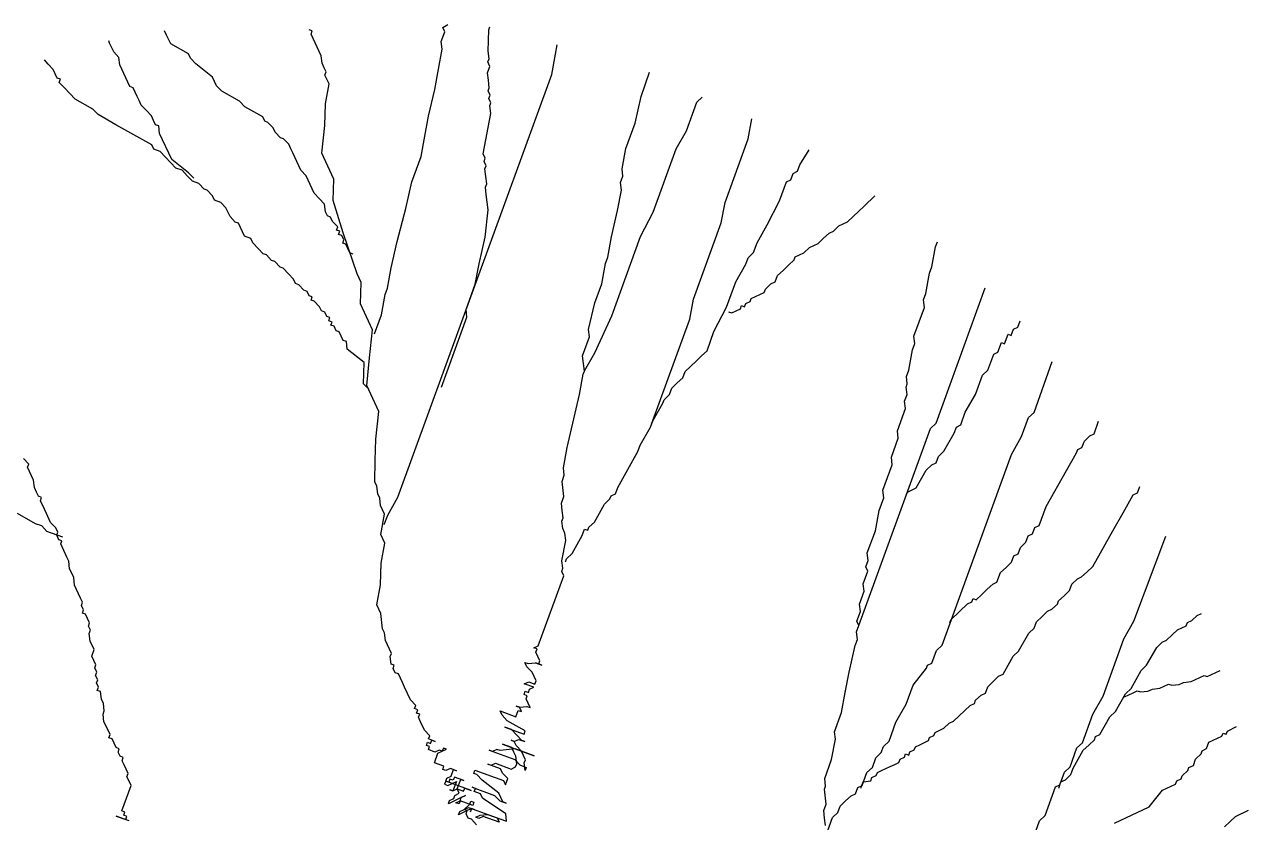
# Model space of a CAD drawing. Header units: inches. Extents: x -50945 to 250244, y -404780 to 18493.
# Drawn here: x 46518 to 47066, y -343671 to -343313 of the extents above; entities that cross this region are included whole.
import ezdxf

# ---------------------------------------------------------------- set-up
doc = ezdxf.new("R2010")
doc.units = ezdxf.units.IN
doc.header["$MEASUREMENT"] = 0
doc.linetypes.add('iGo户型优化31', pattern=[0.35, 0.25, -0.1])
doc.layers.add('iGo户型优化', color=7, linetype='Continuous')

# ---------------------------------------------------------------- blocks, each defined once
blk = doc.blocks.new('抖音iGo户型优化-0853')
at = {"layer": 'iGo户型优化', "color": 251, "ltscale": 100}
for p, q in [((-1169.9, -203447.8), (-1171.6, -203444.1)), ((-1047.2, -203444.2), (-1049.8, -203443.2)), ((-1048.1, -203446.9), (-1047.2, -203444.2)), ((-937.3, -203441.4), (-933.1, -203438.8)), ((-935.6, -203445.1), (-937.3, -203441.4)), ((-899.1, -203461.4), (-898.6, -203443.4)), ((-898.6, -203443.4), (-897.6, -203440.7)), ((-1217.9, -203454.6), (-1218.7, -203452.7)), ((-1214.5, -203461.9), (-1217.9, -203454.6)), ((-1166.5, -203455.1), (-1169.9, -203447.8)), ((-1043, -203457.9), (-1048.1, -203446.9)), ((-938.5, -203453.1), (-935.6, -203445.1)), ((-937.8, -203459.5), (-938.5, -203453.1)), ((-1210.1, -203466.5), (-1214.5, -203461.9)), ((-1151.5, -203463.6), (-1166.5, -203455.1)), ((-1149.8, -203467.2), (-1151.5, -203463.6)), ((-1041.3, -203461.5), (-1043, -203457.9)), ((-1039.6, -203465.2), (-1041.3, -203461.5)), ((-940.9, -203476.5), (-937.8, -203459.5)), ((-898.3, -203467.7), (-899.1, -203461.4)), ((-845.5, -203480.9), (-842.4, -203463.8)), ((-842.4, -203463.8), (-840.8, -203455.8)), ((-1269.7, -203472.1), (-1272.9, -203468.6)), ((-1265.4, -203476.7), (-1269.7, -203472.1)), ((-1209.4, -203472.8), (-1210.1, -203466.5)), ((-1206, -203480.1), (-1209.4, -203472.8)), ((-1145.4, -203471.9), (-1149.8, -203467.2)), ((-1131.3, -203483.1), (-1145.4, -203471.9)), ((-1038.9, -203471.5), (-1039.6, -203465.2)), ((-1037.2, -203475.2), (-1038.9, -203471.5)), ((-1035.5, -203478.8), (-1037.2, -203475.2)), ((-899.6, -203479.4), (-897.6, -203474.1)), ((-899.3, -203470.4), (-898.3, -203467.7)), ((-897.6, -203474.1), (-899.3, -203470.4)), ((-1262, -203484), (-1265.4, -203476.7)), ((-1259.3, -203485), (-1262, -203484)), ((-1260.3, -203487.7), (-1259.3, -203485)), ((-1202.6, -203487.5), (-1206, -203480.1)), ((-1127.9, -203490.4), (-1131.3, -203483.1)), ((-1036.5, -203481.5), (-1035.5, -203478.8)), ((-1033.1, -203488.8), (-1036.5, -203481.5)), ((-975.2, -203837.2), (-845.5, -203480.9)), ((-944.1, -203493.6), (-940.9, -203476.5)), ((-898.8, -203485.8), (-899.6, -203479.4)), ((-770.2, -203499.5), (-763, -203478.9)), ((-1255.9, -203492.3), (-1260.3, -203487.7)), ((-1251.5, -203496.9), (-1255.9, -203492.3)), ((-1200.9, -203491.1), (-1202.6, -203487.5)), ((-1198.2, -203492.1), (-1200.9, -203491.1)), ((-1194.8, -203499.4), (-1198.2, -203492.1)), ((-1123.5, -203495), (-1127.9, -203490.4)), ((-1108.4, -203503.5), (-1123.5, -203495)), ((-1036.2, -203505.8), (-1033.1, -203488.8)), ((-949.2, -203516), (-944.1, -203493.6)), ((-899.1, -203494.8), (-898.1, -203492.1)), ((-897.4, -203498.4), (-899.1, -203494.8)), ((-898.1, -203492.1), (-898.8, -203485.8)), ((-1247.1, -203501.6), (-1251.5, -203496.9)), ((-1232, -203510.1), (-1247.1, -203501.6)), ((-1193.1, -203503), (-1194.8, -203499.4)), ((-1191.4, -203506.7), (-1193.1, -203503)), ((-1104, -203508.2), (-1108.4, -203503.5)), ((-1036.7, -203523.9), (-1036.2, -203505.8)), ((-898.4, -203501.1), (-897.4, -203498.4)), ((-896.7, -203504.8), (-898.4, -203501.1)), ((-897.6, -203507.4), (-896.7, -203504.8)), ((-775.3, -203521.9), (-770.2, -203499.5)), ((-732.1, -203528.5), (-723.3, -203504.3)), ((-723.3, -203504.3), (-718.7, -203500)), ((-1227.7, -203514.7), (-1232, -203510.1)), ((-1212.6, -203523.3), (-1227.7, -203514.7)), ((-1187, -203511.3), (-1191.4, -203506.7)), ((-1182.6, -203515.9), (-1187, -203511.3)), ((-1180.9, -203519.6), (-1182.6, -203515.9)), ((-1088.9, -203516.7), (-1104, -203508.2)), ((-952.4, -203533), (-949.2, -203516)), ((-903.3, -203547.9), (-896.9, -203513.8)), ((-896.9, -203513.8), (-897.6, -203507.4)), ((-1197.5, -203531.8), (-1212.6, -203523.3)), ((-1179.2, -203523.3), (-1180.9, -203519.6)), ((-1176.6, -203524.2), (-1179.2, -203523.3)), ((-1175.8, -203530.6), (-1176.6, -203524.2)), ((-1087.2, -203520.3), (-1088.9, -203516.7)), ((-1084.6, -203521.3), (-1087.2, -203520.3)), ((-1080.2, -203525.9), (-1084.6, -203521.3)), ((-1078.5, -203529.6), (-1080.2, -203525.9)), ((-1039.2, -203547.2), (-1036.7, -203523.9)), ((-783.1, -203543.4), (-775.3, -203521.9)), ((-680, -203535.3), (-676.8, -203518.2)), ((-1182.4, -203540.3), (-1197.5, -203531.8)), ((-1165.6, -203552.5), (-1175.8, -203530.6)), ((-1074.1, -203534.2), (-1078.5, -203529.6)), ((-1071.4, -203535.2), (-1074.1, -203534.2)), ((-1067, -203539.8), (-1071.4, -203535.2)), ((-955.6, -203550), (-952.4, -203533)), ((-740.6, -203543.5), (-732.1, -203528.5)), ((-699.5, -203588.8), (-680, -203535.3)), ((-1180.7, -203544), (-1182.4, -203540.3)), ((-1175.4, -203545.9), (-1180.7, -203544)), ((-1171, -203550.5), (-1175.4, -203545.9)), ((-1065.3, -203543.5), (-1067, -203539.8)), ((-1063.6, -203547.1), (-1065.3, -203543.5)), ((-1060.2, -203554.4), (-1063.6, -203547.1)), ((-1029, -203569.2), (-1039.2, -203547.2)), ((-786.3, -203560.4), (-783.1, -203543.4)), ((-760.1, -203597.1), (-740.6, -203543.5)), ((-636.4, -203557.2), (-628.7, -203544.4)), ((-1166.6, -203555.2), (-1171, -203550.5)), ((-1162.2, -203559.8), (-1166.6, -203555.2)), ((-1151.5, -203563.7), (-1165.6, -203552.5)), ((-1056.8, -203561.7), (-1060.2, -203554.4)), ((-963.4, -203571.5), (-955.6, -203550)), ((-901.6, -203551.5), (-903.3, -203547.9)), ((-902.5, -203554.2), (-901.6, -203551.5)), ((-900.8, -203557.8), (-902.5, -203554.2)), ((-901.8, -203560.5), (-900.8, -203557.8)), ((-638.4, -203562.5), (-636.4, -203557.2)), ((-1156.9, -203561.7), (-1162.2, -203559.8)), ((-1152.5, -203566.4), (-1156.9, -203561.7)), ((-1148.1, -203571), (-1152.5, -203566.4)), ((-1147.1, -203568.3), (-1151.5, -203563.7)), ((-1052.5, -203566.4), (-1056.8, -203561.7)), ((-1050.8, -203570), (-1052.5, -203566.4)), ((-901.1, -203566.9), (-901.8, -203560.5)), ((-900.3, -203573.2), (-901.1, -203566.9)), ((-787.5, -203572.1), (-785.6, -203566.7)), ((-785.6, -203566.7), (-786.3, -203560.4)), ((-644, -203569.6), (-642, -203564.3)), ((-642, -203564.3), (-638.4, -203562.5)), ((-1142.8, -203572.9), (-1148.1, -203571)), ((-1138.4, -203577.6), (-1142.8, -203572.9)), ((-1135.7, -203578.5), (-1138.4, -203577.6)), ((-1045.7, -203581), (-1050.8, -203570)), ((-1029.5, -203587.2), (-1029, -203569.2)), ((-968.5, -203593.9), (-963.4, -203571.5)), ((-901.3, -203575.9), (-900.3, -203573.2)), ((-900.6, -203582.2), (-901.3, -203575.9)), ((-790, -203595.5), (-786.8, -203578.4)), ((-786.8, -203578.4), (-787.5, -203572.1)), ((-653.5, -203587.4), (-647.6, -203571.3)), ((-647.6, -203571.3), (-644, -203569.6)), ((-1131.3, -203583.2), (-1135.7, -203578.5)), ((-1129.6, -203586.8), (-1131.3, -203583.2)), ((-1124.3, -203588.8), (-1129.6, -203586.8)), ((-1119.9, -203593.4), (-1124.3, -203588.8)), ((-1041.3, -203585.6), (-1045.7, -203581)), ((-1036.9, -203590.2), (-1041.3, -203585.6)), ((-1021.2, -203614.4), (-1029.5, -203587.2)), ((-899.9, -203588.5), (-900.6, -203582.2)), ((-899.1, -203594.9), (-899.9, -203588.5)), ((-664, -203607.8), (-653.5, -203587.4)), ((-582.4, -203592), (-573.2, -203583.3)), ((-1116.5, -203600.7), (-1119.9, -203593.4)), ((-1036.2, -203596.6), (-1036.9, -203590.2)), ((-1034.5, -203600.2), (-1036.2, -203596.6)), ((-975.6, -203621.6), (-968.5, -203593.9)), ((-901.6, -203618.2), (-899.1, -203594.9)), ((-795.1, -203617.9), (-790, -203595.5)), ((-770.6, -203617.6), (-760.1, -203597.1)), ((-702.7, -203605.9), (-699.5, -203588.8)), ((-596.3, -203605.2), (-587, -203596.4)), ((-587, -203596.4), (-582.4, -203592)), ((-1112.1, -203605.3), (-1116.5, -203600.7)), ((-1109.4, -203606.3), (-1112.1, -203605.3)), ((-1106, -203613.6), (-1109.4, -203606.3)), ((-1031.8, -203601.2), (-1034.5, -203600.2)), ((-1030.1, -203604.8), (-1031.8, -203601.2)), ((-1025.7, -203609.5), (-1030.1, -203604.8)), ((-726.1, -203670.2), (-702.7, -203605.9)), ((-672.5, -203622.9), (-664, -203607.8)), ((-608.2, -203613), (-603.6, -203608.6)), ((-603.6, -203608.6), (-600, -203606.9)), ((-600, -203606.9), (-596.3, -203605.2)), ((-1104.3, -203617.3), (-1106, -203613.6)), ((-1099, -203619.2), (-1104.3, -203617.3)), ((-1097.3, -203622.9), (-1099, -203619.2)), ((-1026.7, -203612.1), (-1025.7, -203609.5)), ((-1024, -203613.1), (-1026.7, -203612.1)), ((-1025, -203615.8), (-1024, -203613.1)), ((-1022.3, -203616.8), (-1025, -203615.8)), ((-1020.6, -203620.4), (-1022.3, -203616.8)), ((-1009.5, -203649), (-1021.2, -203614.4)), ((-906.7, -203640.6), (-901.6, -203618.2)), ((-798.3, -203634.9), (-795.1, -203617.9)), ((-794.9, -203684.5), (-770.6, -203617.6)), ((-621.1, -203623.4), (-616.5, -203619)), ((-616.5, -203619), (-611.9, -203614.7)), ((-611.9, -203614.7), (-608.2, -203613)), ((-1092.9, -203627.5), (-1097.3, -203622.9)), ((-1088.5, -203632.1), (-1092.9, -203627.5)), ((-1021.6, -203623.1), (-1020.6, -203620.4)), ((-1018.9, -203624.1), (-1021.6, -203623.1)), ((-1017.2, -203627.7), (-1018.9, -203624.1)), ((-1015.5, -203631.4), (-1017.2, -203627.7)), ((-980.7, -203644), (-975.6, -203621.6)), ((-675.4, -203631), (-672.5, -203622.9)), ((-633.1, -203631.2), (-628.4, -203626.8)), ((-628.4, -203626.8), (-621.1, -203623.4)), ((-525.3, -203643.2), (-522.1, -203626.1)), ((-522.1, -203626.1), (-520.6, -203622.1)), ((-1085.8, -203633.1), (-1088.5, -203632.1)), ((-1081.5, -203637.7), (-1085.8, -203633.1)), ((-1078.8, -203638.7), (-1081.5, -203637.7)), ((-1074.4, -203643.3), (-1078.8, -203638.7)), ((-1012.8, -203632.4), (-1015.5, -203631.4)), ((-803.4, -203657.3), (-800.2, -203640.3)), ((-800.2, -203640.3), (-798.3, -203634.9)), ((-682, -203640.7), (-680, -203635.4)), ((-680, -203635.4), (-675.4, -203631)), ((-646, -203641.7), (-641.3, -203637.3)), ((-641.3, -203637.3), (-640.4, -203634.6)), ((-640.4, -203634.6), (-633.1, -203631.2)), ((-1071.7, -203644.3), (-1074.4, -203643.3)), ((-1067.3, -203648.9), (-1071.7, -203644.3)), ((-1063, -203653.5), (-1067.3, -203648.9)), ((-1006.1, -203656.3), (-1009.5, -203649)), ((-983.9, -203661.1), (-980.7, -203644)), ((-909.9, -203657.7), (-906.7, -203640.6)), ((-690.5, -203655.8), (-682, -203640.7)), ((-657.2, -203655.8), (-655.2, -203650.5)), ((-655.2, -203650.5), (-650.6, -203646.1)), ((-650.6, -203646.1), (-646, -203641.7)), ((-530.4, -203665.6), (-527.2, -203648.5)), ((-527.2, -203648.5), (-525.3, -203643.2)), ((-1061.3, -203657.2), (-1063, -203653.5)), ((-1058.6, -203658.2), (-1061.3, -203657.2)), ((-1054.2, -203662.8), (-1058.6, -203658.2)), ((-1006.6, -203674.4), (-1006.1, -203656.3)), ((-917.7, -203679.1), (-909.9, -203657.7)), ((-809.3, -203673.4), (-803.4, -203657.3)), ((-698.3, -203677.2), (-690.5, -203655.8)), ((-665.4, -203661.9), (-660.8, -203657.5)), ((-660.8, -203657.5), (-657.2, -203655.8)), ((-521.7, -203774.9), (-480.4, -203660.9)), ((-1051.5, -203663.8), (-1054.2, -203662.8)), ((-1049.8, -203667.4), (-1051.5, -203663.8)), ((-1047.2, -203668.4), (-1049.8, -203667.4)), ((-1048.1, -203671.1), (-1047.2, -203668.4)), ((-1045.5, -203672.1), (-1048.1, -203671.1)), ((-989, -203683.5), (-985.8, -203666.5)), ((-985.8, -203666.5), (-983.9, -203661.1)), ((-729.2, -203687.2), (-726.1, -203670.2)), ((-678.4, -203672.4), (-677.4, -203669.7)), ((-677.4, -203669.7), (-670.1, -203666.3)), ((-670.1, -203666.3), (-666.4, -203664.6)), ((-666.4, -203664.6), (-665.4, -203661.9)), ((-532.3, -203670.9), (-530.4, -203665.6)), ((-531.6, -203677.3), (-532.3, -203670.9)), ((-1041.1, -203676.7), (-1045.5, -203672.1)), ((-1039.4, -203680.3), (-1041.1, -203676.7)), ((-1036.7, -203681.3), (-1039.4, -203680.3)), ((-1035, -203685), (-1036.7, -203681.3)), ((-1003.2, -203681.7), (-1006.6, -203674.4)), ((-917, -203685.5), (-917.7, -203679.1)), ((-814.4, -203695.8), (-809.3, -203673.4)), ((-708.8, -203697.7), (-698.3, -203677.2)), ((-696.6, -203680.9), (-693.9, -203681.9)), ((-693.9, -203681.9), (-686.6, -203678.5)), ((-686.6, -203678.5), (-685.7, -203675.8)), ((-685.7, -203675.8), (-683, -203676.8)), ((-683, -203676.8), (-682, -203674.1)), ((-682, -203674.1), (-678.4, -203672.4)), ((-540.4, -203701.4), (-531.6, -203677.3)), ((-1032.3, -203685.9), (-1035, -203685)), ((-1033.3, -203688.6), (-1032.3, -203685.9)), ((-1030.6, -203689.6), (-1033.3, -203688.6)), ((-1031.6, -203692.3), (-1030.6, -203689.6)), ((-999.8, -203689), (-1003.2, -203681.7)), ((-996.4, -203696.3), (-999.8, -203689)), ((-994.8, -203699.6), (-989, -203683.5)), ((-938.4, -203744.4), (-917, -203685.5)), ((-809.3, -203715.7), (-794.9, -203684.5)), ((-761.4, -203775.6), (-729.2, -203687.2)), ((-452.8, -203693.8), (-450.8, -203688.5)), ((-1028.9, -203693.2), (-1031.6, -203692.3)), ((-1027.2, -203696.9), (-1028.9, -203693.2)), ((-1024.5, -203697.9), (-1027.2, -203696.9)), ((-1022.8, -203701.5), (-1024.5, -203697.9)), ((-1021.1, -203705.2), (-1022.8, -203701.5)), ((-998.9, -203719.7), (-996.4, -203696.3)), ((-819.5, -203718.2), (-813.7, -203702.1)), ((-813.7, -203702.1), (-814.4, -203695.8)), ((-714.6, -203713.8), (-708.8, -203697.7)), ((-539.6, -203707.7), (-540.4, -203701.4)), ((-464, -203707.9), (-461, -203699.9)), ((-461, -203699.9), (-458.4, -203700.9)), ((-458.4, -203700.9), (-456.4, -203695.5)), ((-456.4, -203695.5), (-452.8, -203693.8)), ((-1018.5, -203706.1), (-1021.1, -203705.2)), ((-1017.7, -203712.5), (-1018.5, -203706.1)), ((-1003.6, -203723.7), (-1017.7, -203712.5)), ((-541.6, -203713.1), (-539.6, -203707.7)), ((-469.6, -203715), (-466.6, -203707)), ((-466.6, -203707), (-464, -203707.9)), ((-1001.3, -203743), (-998.9, -203719.7)), ((-818, -203730.9), (-819.5, -203718.2)), ((-817.8, -203730.8), (-809.3, -203715.7)), ((-733.1, -203731.3), (-723.9, -203722.5)), ((-723.9, -203722.5), (-719.3, -203718.2)), ((-719.3, -203718.2), (-714.6, -203713.8)), ((-544.8, -203730.1), (-541.6, -203713.1)), ((-478.1, -203730.1), (-473.2, -203716.7)), ((-473.2, -203716.7), (-469.6, -203715)), ((-1004.1, -203741.7), (-1003.6, -203723.7)), ((-819, -203733.5), (-818, -203730.9)), ((-735.1, -203736.7), (-733.1, -203731.3)), ((-546.7, -203735.5), (-544.8, -203730.1)), ((-482.7, -203734.5), (-478.1, -203730.1)), ((-439.2, -203765.8), (-423.8, -203723)), ((-999.7, -203746.3), (-1004.1, -203741.7)), ((-991.1, -203764.9), (-1001.3, -203743)), ((-822.2, -203750.6), (-819, -203733.5)), ((-744.4, -203745.4), (-739.7, -203741)), ((-739.7, -203741), (-735.1, -203736.7)), ((-547, -203744.5), (-546, -203741.8)), ((-546, -203741.8), (-546.7, -203735.5)), ((-488.6, -203750.6), (-482.7, -203734.5)), ((-832.4, -203795.4), (-822.2, -203750.6)), ((-750.9, -203755.2), (-746.3, -203750.8)), ((-746.3, -203750.8), (-744.4, -203745.4)), ((-548.2, -203756.2), (-546.2, -203750.8)), ((-546.2, -203750.8), (-547, -203744.5)), ((-497.1, -203765.7), (-488.6, -203750.6)), ((-760.4, -203772.9), (-751.9, -203757.9)), ((-751.9, -203757.9), (-750.9, -203755.2)), ((-554.3, -203781.2), (-547.5, -203762.5)), ((-547.5, -203762.5), (-548.2, -203756.2)), ((-993.6, -203788.3), (-991.1, -203764.9)), ((-762.4, -203778.3), (-760.4, -203772.9)), ((-501, -203776.4), (-497.1, -203765.7)), ((-449.7, -203786.2), (-443.9, -203770.2)), ((-443.9, -203770.2), (-439.2, -203765.8)), ((-388.5, -203783.9), (-384.9, -203773.3)), ((-770.9, -203793.4), (-762.4, -203778.3)), ((-586.7, -203945.4), (-526.3, -203779.3)), ((-553.6, -203787.6), (-554.3, -203781.2)), ((-526.3, -203779.3), (-521.7, -203774.9)), ((-515.1, -203798.5), (-506.6, -203783.4)), ((-506.6, -203783.4), (-504.6, -203778.1)), ((-504.6, -203778.1), (-501, -203776.4)), ((-392.2, -203785.6), (-388.5, -203783.9)), ((-994.1, -203806.3), (-993.6, -203788.3)), ((-772.9, -203798.8), (-770.9, -203793.4)), ((-559.4, -203803.6), (-553.6, -203787.6)), ((-458.2, -203801.3), (-449.7, -203786.2)), ((-398.8, -203795.4), (-396.8, -203790)), ((-396.8, -203790), (-392.2, -203785.6)), ((-1286.1, -203809.3), (-1290.5, -203804.6)), ((-835.6, -203812.4), (-832.4, -203795.4)), ((-789.9, -203829), (-772.9, -203798.8)), ((-558.7, -203810), (-559.4, -203803.6)), ((-521.7, -203808.3), (-519.7, -203802.9)), ((-519.7, -203802.9), (-515.1, -203798.5)), ((-516.7, -203962.1), (-458.2, -203801.3)), ((-411.9, -203814.9), (-403.4, -203799.8)), ((-403.4, -203799.8), (-402.4, -203797.1)), ((-402.4, -203797.1), (-398.8, -203795.4)), ((-1287.1, -203811.9), (-1286.1, -203809.3)), ((-1283.7, -203819.2), (-1287.1, -203811.9)), ((-994.6, -203824.4), (-994.1, -203806.3)), ((-834.9, -203818.8), (-835.6, -203812.4)), ((-566.5, -203831.4), (-558.7, -203810)), ((-538.5, -203829.5), (-530, -203814.4)), ((-530, -203814.4), (-525.3, -203810)), ((-525.3, -203810), (-521.7, -203808.3)), ((-429, -203845), (-411.9, -203814.9)), ((-1282, -203822.9), (-1283.7, -203819.2)), ((-1281.3, -203829.2), (-1282, -203822.9)), ((-992.8, -203828), (-994.6, -203824.4)), ((-836.8, -203824.1), (-834.9, -203818.8)), ((-835.4, -203836.8), (-836.8, -203824.1)), ((-1279.6, -203832.9), (-1281.3, -203829.2)), ((-1277.9, -203836.5), (-1279.6, -203832.9)), ((-992.1, -203834.4), (-992.8, -203828)), ((-990.4, -203838), (-992.1, -203834.4)), ((-796.5, -203838.7), (-795.5, -203836)), ((-795.5, -203836), (-791.9, -203834.3)), ((-791.9, -203834.3), (-789.9, -203829)), ((-565.8, -203837.7), (-566.5, -203831.4)), ((-546.8, -203835.5), (-545.8, -203832.9)), ((-545.8, -203832.9), (-538.5, -203829.5)), ((-364.2, -203850.4), (-355.7, -203835.3)), ((-355.7, -203835.3), (-352.1, -203833.6)), ((-352.1, -203833.6), (-350.1, -203828.2)), ((-1275.2, -203837.5), (-1277.9, -203836.5)), ((-1276.2, -203840.2), (-1275.2, -203837.5)), ((-1272.7, -203847.5), (-1276.2, -203840.2)), ((-989.7, -203844.3), (-990.4, -203838)), ((-986.3, -203851.6), (-989.7, -203844.3)), ((-983.7, -203852.3), (-975.2, -203837.2)), ((-837.3, -203842.2), (-835.4, -203836.8)), ((-836.6, -203848.5), (-837.3, -203842.2)), ((-809.6, -203858.2), (-801.1, -203843.1)), ((-801.1, -203843.1), (-796.5, -203838.7)), ((-569.7, -203848.5), (-565.8, -203837.7)), ((-434.8, -203861.1), (-429, -203845)), ((-1280.4, -203859.6), (-1295.5, -203851)), ((-1271, -203851.1), (-1272.7, -203847.5)), ((-1267.6, -203858.5), (-1271, -203851.1)), ((-989.5, -203868.7), (-986.3, -203851.6)), ((-986.7, -203860.3), (-983.7, -203852.3)), ((-836.9, -203857.5), (-835.9, -203854.8)), ((-835.9, -203854.8), (-836.6, -203848.5)), ((-572.8, -203865.5), (-569.7, -203848.5)), ((-372.8, -203865.5), (-364.2, -203850.4)), ((-1275.1, -203861.5), (-1280.4, -203859.6)), ((-1270.7, -203866.1), (-1275.1, -203861.5)), ((-1257.3, -203871), (-1270.7, -203866.1)), ((-1263.3, -203863.1), (-1267.6, -203858.5)), ((-1261.6, -203866.7), (-1263.3, -203863.1)), ((-1262.5, -203869.4), (-1261.6, -203866.7)), ((-836.1, -203863.8), (-836.9, -203857.5)), ((-834.4, -203867.5), (-836.1, -203863.8)), ((-819.9, -203869.6), (-817.9, -203864.3)), ((-817.9, -203864.3), (-815.2, -203865.2)), ((-815.2, -203865.2), (-814.3, -203862.6)), ((-814.3, -203862.6), (-809.6, -203858.2)), ((-579.7, -203884.2), (-572.8, -203865.5)), ((-440.4, -203868.2), (-438.5, -203862.8)), ((-438.5, -203862.8), (-434.8, -203861.1)), ((-389.8, -203895.7), (-372.8, -203865.5)), ((-1260.8, -203873.1), (-1262.5, -203869.4)), ((-1258.2, -203874), (-1260.8, -203873.1)), ((-1259.1, -203876.7), (-1258.2, -203874)), ((-1254, -203887.7), (-1259.1, -203876.7)), ((-986.1, -203876), (-989.5, -203868.7)), ((-989.2, -203893), (-986.1, -203876)), ((-836.9, -203890.9), (-833.7, -203873.8)), ((-833.7, -203873.8), (-834.4, -203867.5)), ((-828.4, -203884.7), (-819.9, -203869.6)), ((-450.7, -203879.6), (-446, -203875.2)), ((-446, -203875.2), (-444.1, -203869.9)), ((-444.1, -203869.9), (-440.4, -203868.2)), ((-355, -203941.7), (-328.3, -203870.1)), ((-1252.3, -203891.3), (-1254, -203887.7)), ((-833, -203889.1), (-828.4, -203884.7)), ((-578.9, -203890.6), (-579.7, -203884.2)), ((-458.2, -203892), (-456.3, -203886.7)), ((-456.3, -203886.7), (-452.6, -203885)), ((-452.6, -203885), (-450.7, -203879.6)), ((-1251.6, -203897.7), (-1252.3, -203891.3)), ((-1249.9, -203901.3), (-1251.6, -203897.7)), ((-989.7, -203911.1), (-989.2, -203893)), ((-837.1, -203899.9), (-836.2, -203897.2)), ((-836.2, -203897.2), (-836.9, -203890.9)), ((-834, -203891.8), (-833, -203889.1)), ((-580.9, -203895.9), (-578.9, -203890.6)), ((-579.2, -203899.6), (-580.9, -203895.9)), ((-467.5, -203900.8), (-462.8, -203896.4)), ((-462.8, -203896.4), (-458.2, -203892)), ((-394.5, -203900.1), (-389.8, -203895.7)), ((-1248.2, -203905), (-1249.9, -203901.3)), ((-1247.5, -203911.3), (-1248.2, -203905)), ((-856.9, -203962.5), (-835.4, -203903.5)), ((-835.4, -203903.5), (-837.1, -203899.9)), ((-583.1, -203910.3), (-579.2, -203899.6)), ((-470.4, -203908.8), (-467.5, -203900.8)), ((-407.4, -203910.6), (-402.7, -203906.2)), ((-402.7, -203906.2), (-399.1, -203904.5)), ((-399.1, -203904.5), (-394.5, -203900.1)), ((-1244.1, -203918.6), (-1247.5, -203911.3)), ((-1242.4, -203922.3), (-1244.1, -203918.6)), ((-992.9, -203928.1), (-989.7, -203911.1)), ((-586.3, -203927.4), (-582.4, -203916.6)), ((-582.4, -203916.6), (-583.1, -203910.3)), ((-483.3, -203919.3), (-478.7, -203914.9)), ((-478.7, -203914.9), (-474, -203910.6)), ((-474, -203910.6), (-470.4, -203908.8)), ((-413.9, -203920.3), (-409.3, -203915.9)), ((-409.3, -203915.9), (-407.4, -203910.6)), ((-1240.7, -203925.9), (-1242.4, -203922.3)), ((-1241.6, -203928.6), (-1240.7, -203925.9)), ((-1239.9, -203932.2), (-1241.6, -203928.6)), ((-989.5, -203935.4), (-992.9, -203928.1)), ((-585.5, -203933.7), (-586.3, -203927.4)), ((-509.1, -203940.3), (-495.2, -203927.1)), ((-495.2, -203927.1), (-491.6, -203925.4)), ((-491.6, -203925.4), (-490.6, -203922.7)), ((-490.6, -203922.7), (-487.9, -203923.7)), ((-487.9, -203923.7), (-483.3, -203919.3)), ((-424.2, -203931.7), (-419.5, -203927.4)), ((-419.5, -203927.4), (-418.6, -203924.7)), ((-418.6, -203924.7), (-413.9, -203920.3)), ((-1240.9, -203934.9), (-1239.9, -203932.2)), ((-1238.2, -203935.9), (-1240.9, -203934.9)), ((-1236.5, -203939.5), (-1238.2, -203935.9)), ((-988, -203948.1), (-989.5, -203935.4)), ((-588.5, -203941.7), (-585.5, -203933.7)), ((-437.1, -203942.2), (-432.4, -203937.8)), ((-432.4, -203937.8), (-427.8, -203933.4)), ((-427.8, -203933.4), (-424.2, -203931.7)), ((-306.4, -203941.2), (-301.7, -203936.9)), ((-301.7, -203936.9), (-298.1, -203935.2)), ((-1234.8, -203943.2), (-1236.5, -203939.5)), ((-1235.8, -203945.9), (-1234.8, -203943.2)), ((-1234.1, -203949.5), (-1235.8, -203945.9)), ((-1235.1, -203952.2), (-1234.1, -203949.5)), ((-986.3, -203951.7), (-988, -203948.1)), ((-588.7, -203950.7), (-586.7, -203945.4)), ((-586.7, -203945.4), (-588.5, -203941.7)), ((-510.1, -203942.9), (-509.1, -203940.3)), ((-443.6, -203952), (-439, -203947.6)), ((-439, -203947.6), (-437.1, -203942.2)), ((-363.6, -203956.8), (-355, -203941.7)), ((-322.9, -203953.4), (-318.3, -203949)), ((-318.3, -203949), (-311, -203945.6)), ((-311, -203945.6), (-310, -203943)), ((-310, -203943), (-306.4, -203941.2)), ((-1234.4, -203958.5), (-1235.1, -203952.2)), ((-1231, -203965.8), (-1234.4, -203958.5)), ((-985.6, -203958.1), (-986.3, -203951.7)), ((-982.2, -203965.4), (-985.6, -203958.1)), ((-589.9, -203962.4), (-588, -203957.1)), ((-588, -203957.1), (-588.7, -203950.7)), ((-452.2, -203967.1), (-443.6, -203952)), ((-381.1, -204005), (-363.6, -203956.8)), ((-335.8, -203963.9), (-331.2, -203959.5)), ((-331.2, -203959.5), (-327.6, -203957.8)), ((-327.6, -203957.8), (-322.9, -203953.4)), ((-1232.9, -203971.2), (-1231, -203965.8)), ((-980.5, -203969), (-982.2, -203965.4)), ((-981.5, -203971.7), (-980.5, -203969)), ((-860.5, -203964.2), (-856.9, -203962.5)), ((-857.8, -203965.1), (-860.5, -203964.2)), ((-858.8, -203967.8), (-857.8, -203965.1)), ((-857.1, -203971.5), (-858.8, -203967.8)), ((-595, -203984.8), (-589.9, -203962.4)), ((-525.3, -203977.2), (-521.4, -203966.4)), ((-521.4, -203966.4), (-516.7, -203962.1)), ((-456.8, -203971.4), (-452.2, -203967.1)), ((-344.4, -203979), (-335.8, -203963.9)), ((-1231.2, -203974.9), (-1232.9, -203971.2)), ((-1229.5, -203978.5), (-1231.2, -203974.9)), ((-1230.5, -203981.2), (-1229.5, -203978.5)), ((-980.8, -203978), (-981.5, -203971.7)), ((-978.1, -203979), (-980.8, -203978)), ((-979.1, -203981.7), (-978.1, -203979)), ((-866.4, -203980.2), (-868.1, -203976.6)), ((-868.1, -203976.6), (-865.4, -203977.6)), ((-862, -203984.9), (-866.4, -203980.2)), ((-865.4, -203977.6), (-859.1, -203976.8)), ((-859.1, -203976.8), (-856.4, -203977.8)), ((-859.1, -203976.8), (-853.7, -203978.8)), ((-853.7, -203978.8), (-859.1, -203976.8)), ((-855.4, -203975.1), (-857.1, -203971.5)), ((-856.4, -203977.8), (-855.4, -203975.1)), ((-529.9, -203981.5), (-528.9, -203978.9)), ((-528.9, -203978.9), (-525.3, -203977.2)), ((-465.3, -203986.5), (-456.8, -203971.4)), ((-349, -203983.4), (-344.4, -203979)), ((-1228.8, -203984.8), (-1230.5, -203981.2)), ((-1229.7, -203987.5), (-1228.8, -203984.8)), ((-1228, -203991.2), (-1229.7, -203987.5)), ((-977.4, -203985.3), (-979.1, -203981.7)), ((-974.7, -203986.3), (-977.4, -203985.3)), ((-971.3, -203993.6), (-974.7, -203986.3)), ((-858.6, -203992.2), (-862, -203984.9)), ((-598.2, -204001.9), (-595, -203984.8)), ((-541.1, -203995.7), (-529.9, -203981.5)), ((-473.6, -203992.6), (-469, -203988.2)), ((-469, -203988.2), (-465.3, -203986.5)), ((-357.5, -203998.5), (-349, -203983.4)), ((-306.9, -203992.6), (-303.2, -203990.9)), ((-303.2, -203990.9), (-295.9, -203987.5)), ((-295.9, -203987.5), (-293.3, -203988.5)), ((-293.3, -203988.5), (-282.3, -203983.4)), ((-1229, -203993.9), (-1228, -203991.2)), ((-1227.3, -203997.5), (-1229, -203993.9)), ((-1228.3, -204000.2), (-1227.3, -203997.5)), ((-1225.6, -204001.2), (-1228.3, -204000.2)), ((-1224.9, -204007.5), (-1225.6, -204001.2)), ((-969.6, -203997.3), (-971.3, -203993.6)), ((-964.5, -204008.2), (-969.6, -203997.3)), ((-868.8, -204003.6), (-867.8, -204000.9)), ((-868.6, -203994.6), (-864.9, -203992.9)), ((-860.5, -203997.5), (-868.6, -203994.6)), ((-867.8, -204000.9), (-865.2, -204001.9)), ((-865.2, -204001.9), (-864.2, -203999.2)), ((-864.9, -203992.9), (-859.6, -203994.8)), ((-864.2, -203999.2), (-860.5, -203997.5)), ((-859.6, -203994.8), (-858.6, -203992.2)), ((-546.9, -204011.7), (-541.1, -203995.7)), ((-480.2, -204002.4), (-478.2, -203997)), ((-478.2, -203997), (-473.6, -203992.6)), ((-362.1, -204002.9), (-357.5, -203998.5)), ((-355.8, -204002.1), (-352.2, -204000.4)), ((-352.2, -204000.4), (-349.5, -204001.4)), ((-349.5, -204001.4), (-343.2, -204000.7)), ((-343.2, -204000.7), (-339.5, -203999)), ((-339.5, -203999), (-333.2, -203998.2)), ((-333.2, -203998.2), (-329.5, -203996.5)), ((-329.5, -203996.5), (-325.9, -203994.8)), ((-325.9, -203994.8), (-323.2, -203995.8)), ((-323.2, -203995.8), (-316.9, -203995.1)), ((-316.9, -203995.1), (-313.2, -203993.4)), ((-313.2, -203993.4), (-306.9, -203992.6)), ((-1223.2, -204011.1), (-1224.9, -204007.5)), ((-1222.5, -204017.5), (-1223.2, -204011.1)), ((-960.1, -204012.9), (-964.5, -204008.2)), ((-866.1, -204004.6), (-868.8, -204003.6)), ((-867.1, -204007.3), (-866.1, -204004.6)), ((-865.4, -204010.9), (-867.1, -204007.3)), ((-863.7, -204014.6), (-865.4, -204010.9)), ((-601.4, -204018.9), (-598.2, -204001.9)), ((-493.1, -204012.8), (-489.4, -204011.1)), ((-489.4, -204011.1), (-488.5, -204008.5)), ((-488.5, -204008.5), (-483.8, -204004.1)), ((-483.8, -204004.1), (-480.2, -204002.4)), ((-389.7, -204020.1), (-381.1, -204005)), ((-370.7, -204018), (-362.1, -204002.9)), ((-363.1, -204005.5), (-355.8, -204002.1)), ((-1223.4, -204020.2), (-1222.5, -204017.5)), ((-1222.7, -204026.5), (-1223.4, -204020.2)), ((-961.1, -204015.5), (-960.1, -204012.9)), ((-958.4, -204016.5), (-961.1, -204015.5)), ((-959.4, -204019.2), (-958.4, -204016.5)), ((-956.7, -204020.2), (-959.4, -204019.2)), ((-957.7, -204022.8), (-956.7, -204020.2)), ((-889, -204017.5), (-875.6, -204022.4)), ((-887.3, -204021.1), (-889, -204017.5)), ((-882.9, -204025.8), (-887.3, -204021.1)), ((-875.6, -204022.4), (-873.7, -204017)), ((-872.7, -204014.3), (-875.4, -204013.4)), ((-875.4, -204013.4), (-872.7, -204014.3)), ((-873.7, -204017), (-871, -204018)), ((-872.7, -204014.3), (-866.4, -204013.6)), ((-871, -204018), (-872.7, -204014.3)), ((-866.4, -204013.6), (-863.7, -204014.6)), ((-607.2, -204035), (-601.4, -204018.9)), ((-555.5, -204026.8), (-546.9, -204011.7)), ((-507, -204026), (-493.1, -204012.8)), ((-398.4, -204044.3), (-389.7, -204020.1)), ((-375.3, -204022.3), (-370.7, -204018)), ((-1219.3, -204033.8), (-1222.7, -204026.5)), ((-956, -204026.5), (-957.7, -204022.8)), ((-952.6, -204033.8), (-956, -204026.5)), ((-879.5, -204033.1), (-884.9, -204031.1)), ((-884.9, -204031.1), (-868.8, -204037)), ((-867.9, -204034.3), (-882.9, -204025.8)), ((-561.3, -204042.9), (-555.5, -204026.8)), ((-522.5, -204035.5), (-515.2, -204032.1)), ((-515.2, -204032.1), (-510.6, -204027.7)), ((-510.6, -204027.7), (-507, -204026)), ((-383.8, -204037.4), (-375.3, -204022.3)), ((-276.3, -204034.4), (-268.6, -204030.5)), ((-1217.6, -204037.4), (-1219.3, -204033.8)), ((-1218.6, -204040.1), (-1217.6, -204037.4)), ((-1215.9, -204041.1), (-1218.6, -204040.1)), ((-1212.5, -204048.4), (-1215.9, -204041.1)), ((-948.2, -204038.4), (-952.6, -204033.8)), ((-949.2, -204041.1), (-948.2, -204038.4)), ((-943.8, -204043.1), (-949.2, -204041.1)), ((-947.5, -204044.8), (-946.5, -204042.1)), ((-946.5, -204042.1), (-943.8, -204043.1)), ((-877.1, -204043.1), (-879.8, -204042.1)), ((-879.8, -204042.1), (-877.1, -204043.1)), ((-875.2, -204037.7), (-879.5, -204033.1)), ((-877.1, -204043.1), (-873.5, -204041.4)), ((-870.8, -204042.3), (-875.2, -204037.7)), ((-873.5, -204041.4), (-868.1, -204043.3)), ((-868.1, -204043.3), (-870.8, -204042.3)), ((-868.8, -204037), (-867.9, -204034.3)), ((-609.7, -204058.4), (-606.5, -204041.3)), ((-606.5, -204041.3), (-607.2, -204035)), ((-528.1, -204042.5), (-527.2, -204039.9)), ((-527.2, -204039.9), (-523.5, -204038.2)), ((-523.5, -204038.2), (-522.5, -204035.5)), ((-393.1, -204046.2), (-388.4, -204041.8)), ((-388.4, -204041.8), (-387.5, -204039.1)), ((-387.5, -204039.1), (-383.8, -204037.4)), ((-291.9, -204043.9), (-280.9, -204038.8)), ((-280.9, -204038.8), (-280, -204036.1)), ((-280, -204036.1), (-277.3, -204037.1)), ((-277.3, -204037.1), (-276.3, -204034.4)), ((-1209.8, -204049.4), (-1212.5, -204048.4)), ((-1210.8, -204052.1), (-1209.8, -204049.4)), ((-1209.1, -204055.7), (-1210.8, -204052.1)), ((-951.1, -204046.5), (-950.1, -204043.8)), ((-948.4, -204047.4), (-951.1, -204046.5)), ((-950.1, -204043.8), (-947.5, -204044.8)), ((-949.4, -204050.1), (-948.4, -204047.4)), ((-944.1, -204052.1), (-949.4, -204050.1)), ((-940.4, -204050.4), (-944.1, -204052.1)), ((-941.4, -204053), (-934.1, -204049.6)), ((-937.7, -204051.3), (-940.4, -204050.4)), ((-936.7, -204048.7), (-937.7, -204051.3)), ((-934.1, -204049.6), (-936.7, -204048.7)), ((-898.1, -204050.6), (-876.6, -204058.4)), ((-895.4, -204051.6), (-898.1, -204050.6)), ((-891.7, -204049.9), (-895.4, -204051.6)), ((-889, -204050.9), (-891.7, -204049.9)), ((-876.4, -204049.4), (-889, -204050.9)), ((-879.1, -204048.4), (-887.1, -204045.5)), ((-887.1, -204045.5), (-860.3, -204055.2)), ((-877.4, -204052.1), (-879.1, -204048.4)), ((-875.7, -204055.7), (-877.4, -204052.1)), ((-875.4, -204046.7), (-877.1, -204043.1)), ((-860.3, -204055.2), (-876.4, -204049.4)), ((-871, -204051.3), (-875.4, -204046.7)), ((-869.3, -204055), (-871, -204051.3)), ((-572.5, -204057), (-567.9, -204052.6)), ((-567.9, -204052.6), (-565.9, -204047.3)), ((-565.9, -204047.3), (-561.3, -204042.9)), ((-544.7, -204054.7), (-543.7, -204052)), ((-543.7, -204052), (-540.1, -204050.3)), ((-540.1, -204050.3), (-539.1, -204047.7)), ((-539.1, -204047.7), (-535.5, -204046)), ((-535.5, -204046), (-528.1, -204042.5)), ((-408.9, -204064.7), (-403.1, -204048.6)), ((-406.2, -204065.7), (-397.7, -204050.6)), ((-403.1, -204048.6), (-398.4, -204044.3)), ((-397.7, -204050.6), (-393.1, -204046.2)), ((-298.5, -204053.6), (-297.5, -204051)), ((-297.5, -204051), (-293.8, -204049.2)), ((-293.8, -204049.2), (-291.9, -204043.9)), ((-1206.4, -204056.7), (-1209.1, -204055.7)), ((-1207.4, -204059.4), (-1206.4, -204056.7)), ((-1205.7, -204063), (-1207.4, -204059.4)), ((-1202.3, -204070.3), (-1205.7, -204063)), ((-944.3, -204061.1), (-941.4, -204053)), ((-936.3, -204064), (-944.3, -204061.1)), ((-888.6, -204066.2), (-899.3, -204062.3)), ((-899.3, -204062.3), (-896.6, -204063.3)), ((-896.6, -204063.3), (-892.9, -204061.6)), ((-892.9, -204061.6), (-879.6, -204066.4)), ((-876.6, -204058.4), (-872.3, -204063)), ((-875.9, -204064.7), (-874.9, -204062.1)), ((-874.9, -204062.1), (-875.7, -204055.7)), ((-872.3, -204063), (-866.9, -204065)), ((-867.6, -204058.6), (-869.3, -204055)), ((-868.6, -204061.3), (-867.6, -204058.6)), ((-867.9, -204067.7), (-868.6, -204061.3)), ((-615.5, -204074.4), (-609.7, -204058.4)), ((-575.4, -204065.1), (-572.5, -204057)), ((-560.3, -204064.2), (-556.6, -204062.5)), ((-556.6, -204062.5), (-553, -204060.8)), ((-553, -204060.8), (-552, -204058.1)), ((-552, -204058.1), (-548.4, -204056.4)), ((-548.4, -204056.4), (-547.4, -204053.7)), ((-547.4, -204053.7), (-544.7, -204054.7)), ((-305, -204063.4), (-303.1, -204058)), ((-303.1, -204058), (-298.5, -204053.6)), ((-1203.3, -204073), (-1202.3, -204070.3)), ((-1201.6, -204076.7), (-1203.3, -204073)), ((-937.2, -204066.7), (-936.3, -204064)), ((-934.6, -204067.7), (-937.2, -204066.7)), ((-930.9, -204066), (-934.6, -204067.7)), ((-933.8, -204074), (-930.2, -204072.3)), ((-925.6, -204067.9), (-930.9, -204066)), ((-930.2, -204072.3), (-928.2, -204066.9)), ((-927.5, -204073.3), (-928.5, -204075.9)), ((-928.2, -204066.9), (-925.6, -204067.9)), ((-919.5, -204076.2), (-927.5, -204073.3)), ((-911.2, -204070.1), (-910.2, -204067.4)), ((-908.5, -204071.1), (-911.2, -204070.1)), ((-910.2, -204067.4), (-886.1, -204076.2)), ((-904.2, -204075.7), (-908.5, -204071.1)), ((-886.9, -204069.8), (-888.6, -204066.2)), ((-882.5, -204074.5), (-886.9, -204069.8)), ((-879.6, -204066.4), (-875.9, -204064.7)), ((-866.9, -204065), (-867.9, -204067.7)), ((-584, -204080.2), (-580.1, -204069.4)), ((-580.1, -204069.4), (-575.4, -204065.1)), ((-575.9, -204073.7), (-572.2, -204072)), ((-572.2, -204072), (-571.2, -204069.3)), ((-571.2, -204069.3), (-567.6, -204067.6)), ((-567.6, -204067.6), (-560.3, -204064.2)), ((-417.4, -204079.8), (-413.5, -204069.1)), ((-413.5, -204069.1), (-408.9, -204064.7)), ((-412.8, -204075.4), (-408.2, -204071)), ((-408.2, -204071), (-406.2, -204065.7)), ((-315.3, -204074.8), (-314.3, -204072.1)), ((-314.3, -204072.1), (-309.7, -204067.8)), ((-309.7, -204067.8), (-308.7, -204065.1)), ((-308.7, -204065.1), (-305, -204063.4)), ((-1207.7, -204101.7), (-1199.9, -204080.3)), ((-1199.9, -204080.3), (-1201.6, -204076.7)), ((-934.8, -204076.7), (-935.8, -204079.3)), ((-935.8, -204079.3), (-933.1, -204080.3)), ((-934.8, -204076.7), (-933.8, -204074)), ((-932.1, -204077.6), (-934.8, -204076.7)), ((-913.4, -204084.5), (-934.8, -204076.7)), ((-933.1, -204080.3), (-929.5, -204078.6)), ((-931.2, -204075), (-932.1, -204077.6)), ((-928.5, -204075.9), (-931.2, -204075)), ((-929.5, -204078.6), (-925.8, -204076.9)), ((-925.8, -204076.9), (-928.7, -204084.9)), ((-928.7, -204084.9), (-925.1, -204083.2)), ((-925.1, -204083.2), (-922.2, -204075.2)), ((-923.4, -204086.9), (-925.1, -204083.2)), ((-925.1, -204083.2), (-919.7, -204085.2)), ((-922.2, -204075.2), (-919.5, -204076.2)), ((-919.7, -204085.2), (-918.8, -204082.5)), ((-918.8, -204082.5), (-913.4, -204084.5)), ((-912.4, -204081.8), (-893.7, -204088.6)), ((-909.8, -204082.8), (-912.4, -204081.8)), ((-910.7, -204085.4), (-909.8, -204082.8)), ((-890, -204086.9), (-904.2, -204075.7)), ((-886.1, -204076.2), (-884.4, -204079.8)), ((-884.4, -204079.8), (-882.5, -204074.5)), ((-615.8, -204083.5), (-614.8, -204080.8)), ((-614.3, -204096.1), (-615.8, -204083.5)), ((-614.8, -204080.8), (-615.5, -204074.4)), ((-589.6, -204087.2), (-587.6, -204081.9)), ((-587.6, -204081.9), (-584, -204080.2)), ((-585.1, -204082.5), (-583.2, -204077.1)), ((-583.2, -204077.1), (-576.8, -204076.4)), ((-576.8, -204076.4), (-575.9, -204073.7)), ((-429.9, -204105.6), (-421.1, -204081.5)), ((-421.1, -204081.5), (-417.4, -204079.8)), ((-418.4, -204082.5), (-416.5, -204077.1)), ((-416.5, -204077.1), (-412.8, -204075.4)), ((-330.9, -204084.3), (-323.6, -204080.9)), ((-323.6, -204080.9), (-319.9, -204079.2)), ((-319.9, -204079.2), (-318.9, -204076.5)), ((-318.9, -204076.5), (-315.3, -204074.8)), ((-932.6, -204095.7), (-931.7, -204093)), ((-929, -204094), (-932.6, -204095.7)), ((-931.7, -204093), (-928, -204091.3)), ((-928.7, -204084.9), (-931.4, -204084)), ((-931.4, -204084), (-928.7, -204084.9)), ((-921.7, -204090.5), (-929, -204094)), ((-928, -204091.3), (-927, -204088.6)), ((-927, -204088.6), (-923.4, -204086.9)), ((-926.3, -204094.9), (-922.7, -204093.2)), ((-922.7, -204093.2), (-923.6, -204095.9)), ((-922.7, -204093.2), (-921.7, -204090.5)), ((-912, -204097.1), (-922.7, -204093.2)), ((-921.7, -204090.5), (-918, -204088.8)), ((-918, -204088.8), (-921.7, -204090.5)), ((-914.6, -204096.1), (-913.7, -204093.5)), ((-913.7, -204093.5), (-911, -204094.4)), ((-905.4, -204087.4), (-910.7, -204085.4)), ((-903.7, -204091), (-905.4, -204087.4)), ((-884.2, -204104.2), (-903.7, -204091)), ((-893.7, -204088.6), (-889.3, -204093.2)), ((-886.6, -204094.2), (-890, -204086.9)), ((-889.3, -204093.2), (-884, -204095.2)), ((-602.5, -204097.7), (-597.9, -204093.3)), ((-597.9, -204093.3), (-593.2, -204088.9)), ((-593.2, -204088.9), (-589.6, -204087.2)), ((-342.1, -204098.4), (-330.9, -204084.3)), ((-1205, -204102.7), (-1207.7, -204101.7)), ((-1206, -204105.4), (-1205, -204102.7)), ((-923.6, -204095.9), (-926.3, -204094.9)), ((-923.9, -204104.9), (-922.9, -204102.2)), ((-920.2, -204103.2), (-923.9, -204104.9)), ((-922.9, -204102.2), (-919.3, -204100.5)), ((-916.6, -204101.5), (-920.2, -204103.2)), ((-919.3, -204100.5), (-914.6, -204096.1)), ((-919.3, -204100.5), (-915.6, -204098.8)), ((-916.6, -204101.5), (-919.3, -204100.5)), ((-917.6, -204104.2), (-916.6, -204101.5)), ((-915.9, -204107.8), (-917.6, -204104.2)), ((-912.9, -204099.8), (-916.6, -204101.5)), ((-915.6, -204098.8), (-891.5, -204107.6)), ((-913.9, -204102.5), (-912.9, -204099.8)), ((-912.9, -204099.8), (-910.2, -204100.8)), ((-910.2, -204100.8), (-912.9, -204099.8)), ((-911, -204094.4), (-912, -204097.1)), ((-884, -204095.2), (-886.6, -204094.2)), ((-883.5, -204110.5), (-884.2, -204104.2)), ((-616.3, -204101.5), (-614.3, -204096.1)), ((-615.6, -204107.8), (-616.3, -204101.5)), ((-609.1, -204107.4), (-604.4, -204103.1)), ((-604.4, -204103.1), (-602.5, -204097.7)), ((-371.3, -204112.1), (-342.1, -204098.4)), ((-269.5, -204106.4), (-258.5, -204101.2)), ((-1201.6, -204110), (-1212.3, -204106.1)), ((-1212.3, -204106.1), (-1204.3, -204109)), ((-1203.3, -204106.4), (-1206, -204105.4)), ((-1204.3, -204109), (-1203.3, -204106.4)), ((-913.2, -204108.8), (-915.9, -204107.8)), ((-908.8, -204113.4), (-913.2, -204108.8)), ((-909.5, -204107.1), (-905.9, -204105.4)), ((-906.8, -204108.1), (-909.5, -204107.1)), ((-903.2, -204106.4), (-906.8, -204108.1)), ((-905.9, -204105.4), (-899.5, -204104.7)), ((-889.8, -204111.2), (-903.2, -204106.4)), ((-899.5, -204104.7), (-883.5, -204110.5)), ((-891.5, -204107.6), (-889.8, -204111.2)), ((-614.8, -204114.1), (-615.6, -204107.8)), ((-613, -204118.2), (-609.1, -204107.4)), ((-448.1, -204147.5), (-434.5, -204110)), ((-434.5, -204110), (-429.9, -204105.6)), ((-278.7, -204115.1), (-274.1, -204110.7)), ((-274.1, -204110.7), (-269.5, -204106.4))]:
    blk.add_line(p, q, dxfattribs=at)

msp = doc.modelspace()

# ---------------------------------------------------------------- block references
at = {"color": 7, "linetype": 'iGo户型优化31', "xscale": 0.5317064318048343, "yscale": 0.5317064318048343, "zscale": 0.5317064318048343}
msp.add_blockref('抖音iGo户型优化-0853', (47203.45, -235143.36), dxfattribs=at)

doc.saveas('drawing.dxf')
